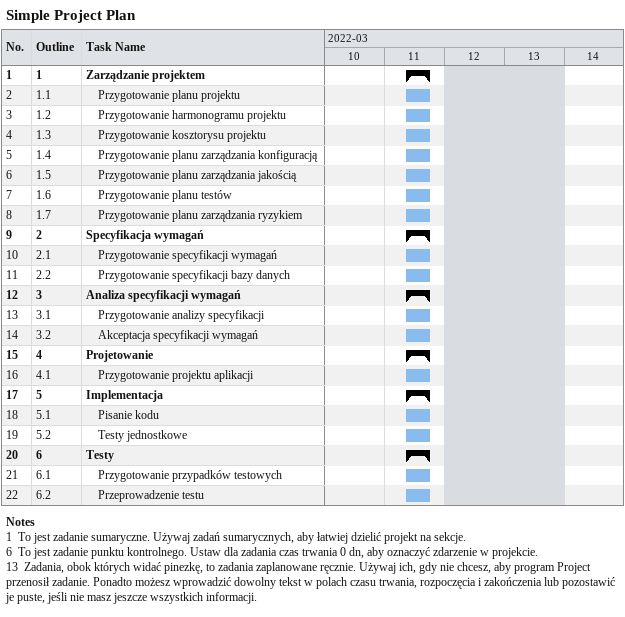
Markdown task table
Simple Project Plan

| ID | WBS | Task | Start | Finish |
|---|---|---|---|---|
| 1 | 1 | **Zarządzanie projektem** | 2022-03-11 | 2022-03-11 |
| 2 | 1.1 | Przygotowanie planu projektu | 2022-03-11 | 2022-03-11 |
| 3 | 1.2 | Przygotowanie harmonogramu projektu | 2022-03-11 | 2022-03-11 |
| 4 | 1.3 | Przygotowanie kosztorysu projektu | 2022-03-11 | 2022-03-11 |
| 5 | 1.4 | Przygotowanie planu zarządzania konfiguracją | 2022-03-11 | 2022-03-11 |
| 6 | 1.5 | Przygotowanie planu zarządzania jakością | 2022-03-11 | 2022-03-11 |
| 7 | 1.6 | Przygotowanie planu testów | 2022-03-11 | 2022-03-11 |
| 8 | 1.7 | Przygotowanie planu zarządzania ryzykiem | 2022-03-11 | 2022-03-11 |
| 9 | 2 | **Specyfikacja wymagań** | 2022-03-11 | 2022-03-11 |
| 10 | 2.1 | Przygotowanie specyfikacji wymagań | 2022-03-11 | 2022-03-11 |
| 11 | 2.2 | Przygotowanie specyfikacji bazy danych | 2022-03-11 | 2022-03-11 |
| 12 | 3 | **Analiza specyfikacji wymagań** | 2022-03-11 | 2022-03-11 |
| 13 | 3.1 | Przygotowanie analizy specyfikacji | 2022-03-11 | 2022-03-11 |
| 14 | 3.2 | Akceptacja specyfikacji wymagań | 2022-03-11 | 2022-03-11 |
| 15 | 4 | **Projetowanie** | 2022-03-11 | 2022-03-11 |
| 16 | 4.1 | Przygotowanie projektu aplikacji | 2022-03-11 | 2022-03-11 |
| 17 | 5 | **Implementacja** | 2022-03-11 | 2022-03-11 |
| 18 | 5.1 | Pisanie kodu | 2022-03-11 | 2022-03-11 |
| 19 | 5.2 | Testy jednostkowe | 2022-03-11 | 2022-03-11 |
| 20 | 6 | **Testy** | 2022-03-11 | 2022-03-11 |
| 21 | 6.1 | Przygotowanie przypadków testowych | 2022-03-11 | 2022-03-11 |
| 22 | 6.2 | Przeprowadzenie testu | 2022-03-11 | 2022-03-11 |

Notes
- 1: To jest zadanie sumaryczne. Używaj zadań sumarycznych, aby łatwiej dzielić projekt na sekcje.
- 6: To jest zadanie punktu kontrolnego. Ustaw dla zadania czas trwania 0 dn, aby oznaczyć zdarzenie w projekcie.
- 13: Zadania, obok których widać pinezkę, to zadania zaplanowane ręcznie. Używaj ich, gdy nie chcesz, aby program Project przenosił zadanie. Ponadto możesz wprowadzić dowolny tekst w polach czasu trwania, rozpoczęcia i zakończenia lub pozostawić je puste, jeśli nie masz jeszcze wszystkich informacji.
